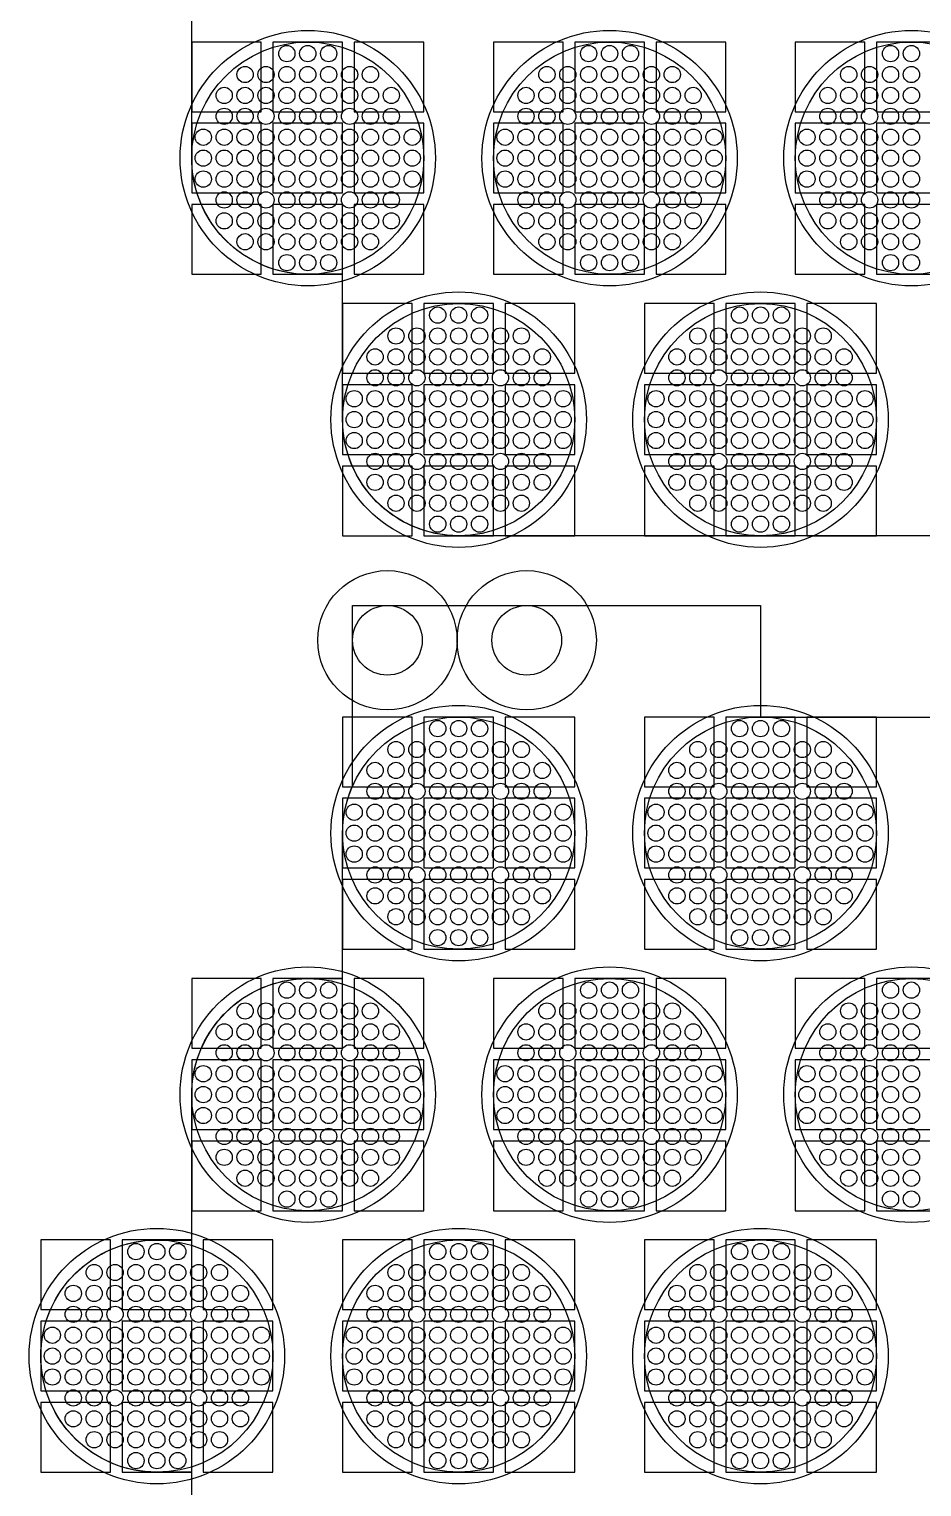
# Model space of a CAD drawing. Extents: x -49 to 54, y -38 to 38.
# Drawn here: x -43.96 to -40.12, y -30.41 to -24.13 of the extents above; entities that cross this region are included whole.
import ezdxf

# ---------------------------------------------------------------- set-up
doc = ezdxf.new("R2010")
doc.units = 0
for name, color, linetype in [('ADHESIVE_VIA_OPENINGS', 30, 'CONTINUOUS'), ('BACK_LAYER', 5, 'CONTINUOUS'), ('COND_LAYER_LOWER_ELECTRODE', 6, 'CONTINUOUS'), ('CONDUCTIVE_LAYER_BACK_LAYER', 2, 'CONTINUOUS'), ('EMITTER', 3, 'CONTINUOUS'), ('LOWER_ELECTRODE', 1, 'CONTINUOUS'), ('SUBSTRATE_VIA', 4, 'CONTINUOUS')]:
    doc.layers.add(name, color=color, linetype=linetype)

msp = doc.modelspace()

# ---------------------------------------------------------------- linework, layer by layer
at = {"layer": 'ADHESIVE_VIA_OPENINGS'}
for centre in [(-42.4209, -26.7657), (-41.8209, -26.7657)]:
    msp.add_circle(centre, 0.3, dxfattribs=at)
at = {"layer": 'BACK_LAYER'}
for points in [[(-43.2639, -24.4898), (-42.9639, -24.4898), (-42.9639, -24.1898), (-43.2639, -24.1898)], [(-42.9139, -24.4898), (-42.6139, -24.4898), (-42.6139, -24.1898), (-42.9139, -24.1898)], [(-42.5639, -24.4898), (-42.2639, -24.4898), (-42.2639, -24.1898), (-42.5639, -24.1898)], [(-41.9639, -24.4898), (-41.6639, -24.4898), (-41.6639, -24.1898), (-41.9639, -24.1898)], [(-41.6139, -24.4898), (-41.3139, -24.4898), (-41.3139, -24.1898), (-41.6139, -24.1898)], [(-41.2639, -24.4898), (-40.9639, -24.4898), (-40.9639, -24.1898), (-41.2639, -24.1898)], [(-40.6639, -24.4898), (-40.3639, -24.4898), (-40.3639, -24.1898), (-40.6639, -24.1898)], [(-40.3139, -24.4898), (-40.0139, -24.4898), (-40.0139, -24.1898), (-40.3139, -24.1898)], [(-43.2639, -24.8398), (-42.9639, -24.8398), (-42.9639, -24.5398), (-43.2639, -24.5398)], [(-42.9139, -24.8398), (-42.6139, -24.8398), (-42.6139, -24.5398), (-42.9139, -24.5398)], [(-42.5639, -24.8398), (-42.2639, -24.8398), (-42.2639, -24.5398), (-42.5639, -24.5398)], [(-41.9639, -24.8398), (-41.6639, -24.8398), (-41.6639, -24.5398), (-41.9639, -24.5398)], [(-41.6139, -24.8398), (-41.3139, -24.8398), (-41.3139, -24.5398), (-41.6139, -24.5398)], [(-41.2639, -24.8398), (-40.9639, -24.8398), (-40.9639, -24.5398), (-41.2639, -24.5398)], [(-40.6639, -24.8398), (-40.3639, -24.8398), (-40.3639, -24.5398), (-40.6639, -24.5398)], [(-40.3139, -24.8398), (-40.0139, -24.8398), (-40.0139, -24.5398), (-40.3139, -24.5398)], [(-43.2639, -25.1898), (-42.9639, -25.1898), (-42.9639, -24.8898), (-43.2639, -24.8898)], [(-42.9139, -25.1898), (-42.6139, -25.1898), (-42.6139, -24.8898), (-42.9139, -24.8898)], [(-42.5639, -25.1898), (-42.2639, -25.1898), (-42.2639, -24.8898), (-42.5639, -24.8898)], [(-41.9639, -25.1898), (-41.6639, -25.1898), (-41.6639, -24.8898), (-41.9639, -24.8898)], [(-41.6139, -25.1898), (-41.3139, -25.1898), (-41.3139, -24.8898), (-41.6139, -24.8898)], [(-41.2639, -25.1898), (-40.9639, -25.1898), (-40.9639, -24.8898), (-41.2639, -24.8898)], [(-40.6639, -25.1898), (-40.3639, -25.1898), (-40.3639, -24.8898), (-40.6639, -24.8898)], [(-40.3139, -25.1898), (-40.0139, -25.1898), (-40.0139, -24.8898), (-40.3139, -24.8898)], [(-42.6139, -25.6156), (-42.3139, -25.6156), (-42.3139, -25.3156), (-42.6139, -25.3156)], [(-42.2639, -25.6156), (-41.9639, -25.6156), (-41.9639, -25.3156), (-42.2639, -25.3156)], [(-41.9139, -25.6156), (-41.6139, -25.6156), (-41.6139, -25.3156), (-41.9139, -25.3156)], [(-41.3139, -25.6156), (-41.0139, -25.6156), (-41.0139, -25.3156), (-41.3139, -25.3156)], [(-40.9639, -25.6156), (-40.6639, -25.6156), (-40.6639, -25.3156), (-40.9639, -25.3156)], [(-40.6139, -25.6156), (-40.3139, -25.6156), (-40.3139, -25.3156), (-40.6139, -25.3156)], [(-42.6139, -25.9656), (-42.3139, -25.9656), (-42.3139, -25.6656), (-42.6139, -25.6656)], [(-42.2639, -25.9656), (-41.9639, -25.9656), (-41.9639, -25.6656), (-42.2639, -25.6656)], [(-41.9139, -25.9656), (-41.6139, -25.9656), (-41.6139, -25.6656), (-41.9139, -25.6656)], [(-41.3139, -25.9656), (-41.0139, -25.9656), (-41.0139, -25.6656), (-41.3139, -25.6656)], [(-40.9639, -25.9656), (-40.6639, -25.9656), (-40.6639, -25.6656), (-40.9639, -25.6656)], [(-40.6139, -25.9656), (-40.3139, -25.9656), (-40.3139, -25.6656), (-40.6139, -25.6656)], [(-42.6139, -26.3156), (-42.3139, -26.3156), (-42.3139, -26.0156), (-42.6139, -26.0156)], [(-42.2639, -26.3156), (-41.9639, -26.3156), (-41.9639, -26.0156), (-42.2639, -26.0156)], [(-41.9139, -26.3156), (-41.6139, -26.3156), (-41.6139, -26.0156), (-41.9139, -26.0156)], [(-41.3139, -26.3156), (-41.0139, -26.3156), (-41.0139, -26.0156), (-41.3139, -26.0156)], [(-40.9639, -26.3156), (-40.6639, -26.3156), (-40.6639, -26.0156), (-40.9639, -26.0156)], [(-40.6139, -26.3156), (-40.3139, -26.3156), (-40.3139, -26.0156), (-40.6139, -26.0156)], [(-42.6139, -27.396), (-42.3139, -27.396), (-42.3139, -27.096), (-42.6139, -27.096)], [(-42.2639, -27.396), (-41.9639, -27.396), (-41.9639, -27.096), (-42.2639, -27.096)], [(-41.9139, -27.396), (-41.6139, -27.396), (-41.6139, -27.096), (-41.9139, -27.096)], [(-41.3139, -27.396), (-41.0139, -27.396), (-41.0139, -27.096), (-41.3139, -27.096)], [(-40.9639, -27.396), (-40.6639, -27.396), (-40.6639, -27.096), (-40.9639, -27.096)], [(-40.6139, -27.396), (-40.3139, -27.396), (-40.3139, -27.096), (-40.6139, -27.096)], [(-42.6139, -27.746), (-42.3139, -27.746), (-42.3139, -27.446), (-42.6139, -27.446)], [(-42.2639, -27.746), (-41.9639, -27.746), (-41.9639, -27.446), (-42.2639, -27.446)], [(-41.9139, -27.746), (-41.6139, -27.746), (-41.6139, -27.446), (-41.9139, -27.446)], [(-41.3139, -27.746), (-41.0139, -27.746), (-41.0139, -27.446), (-41.3139, -27.446)], [(-40.9639, -27.746), (-40.6639, -27.746), (-40.6639, -27.446), (-40.9639, -27.446)], [(-40.6139, -27.746), (-40.3139, -27.746), (-40.3139, -27.446), (-40.6139, -27.446)], [(-42.6139, -28.096), (-42.3139, -28.096), (-42.3139, -27.796), (-42.6139, -27.796)], [(-42.2639, -28.096), (-41.9639, -28.096), (-41.9639, -27.796), (-42.2639, -27.796)], [(-41.9139, -28.096), (-41.6139, -28.096), (-41.6139, -27.796), (-41.9139, -27.796)], [(-41.3139, -28.096), (-41.0139, -28.096), (-41.0139, -27.796), (-41.3139, -27.796)], [(-40.9639, -28.096), (-40.6639, -28.096), (-40.6639, -27.796), (-40.9639, -27.796)], [(-40.6139, -28.096), (-40.3139, -28.096), (-40.3139, -27.796), (-40.6139, -27.796)], [(-43.2639, -28.5218), (-42.9639, -28.5218), (-42.9639, -28.2218), (-43.2639, -28.2218)], [(-42.9139, -28.5218), (-42.6139, -28.5218), (-42.6139, -28.2218), (-42.9139, -28.2218)], [(-42.5639, -28.5218), (-42.2639, -28.5218), (-42.2639, -28.2218), (-42.5639, -28.2218)], [(-41.9639, -28.5218), (-41.6639, -28.5218), (-41.6639, -28.2218), (-41.9639, -28.2218)], [(-41.6139, -28.5218), (-41.3139, -28.5218), (-41.3139, -28.2218), (-41.6139, -28.2218)], [(-41.2639, -28.5218), (-40.9639, -28.5218), (-40.9639, -28.2218), (-41.2639, -28.2218)], [(-40.6639, -28.5218), (-40.3639, -28.5218), (-40.3639, -28.2218), (-40.6639, -28.2218)], [(-40.3139, -28.5218), (-40.0139, -28.5218), (-40.0139, -28.2218), (-40.3139, -28.2218)], [(-43.2639, -28.8718), (-42.9639, -28.8718), (-42.9639, -28.5718), (-43.2639, -28.5718)], [(-42.9139, -28.8718), (-42.6139, -28.8718), (-42.6139, -28.5718), (-42.9139, -28.5718)], [(-42.5639, -28.8718), (-42.2639, -28.8718), (-42.2639, -28.5718), (-42.5639, -28.5718)], [(-41.9639, -28.8718), (-41.6639, -28.8718), (-41.6639, -28.5718), (-41.9639, -28.5718)], [(-41.6139, -28.8718), (-41.3139, -28.8718), (-41.3139, -28.5718), (-41.6139, -28.5718)], [(-41.2639, -28.8718), (-40.9639, -28.8718), (-40.9639, -28.5718), (-41.2639, -28.5718)], [(-40.6639, -28.8718), (-40.3639, -28.8718), (-40.3639, -28.5718), (-40.6639, -28.5718)], [(-40.3139, -28.8718), (-40.0139, -28.8718), (-40.0139, -28.5718), (-40.3139, -28.5718)], [(-43.2639, -29.2218), (-42.9639, -29.2218), (-42.9639, -28.9218), (-43.2639, -28.9218)], [(-42.9139, -29.2218), (-42.6139, -29.2218), (-42.6139, -28.9218), (-42.9139, -28.9218)], [(-42.5639, -29.2218), (-42.2639, -29.2218), (-42.2639, -28.9218), (-42.5639, -28.9218)], [(-41.9639, -29.2218), (-41.6639, -29.2218), (-41.6639, -28.9218), (-41.9639, -28.9218)], [(-41.6139, -29.2218), (-41.3139, -29.2218), (-41.3139, -28.9218), (-41.6139, -28.9218)], [(-41.2639, -29.2218), (-40.9639, -29.2218), (-40.9639, -28.9218), (-41.2639, -28.9218)], [(-40.6639, -29.2218), (-40.3639, -29.2218), (-40.3639, -28.9218), (-40.6639, -28.9218)], [(-40.3139, -29.2218), (-40.0139, -29.2218), (-40.0139, -28.9218), (-40.3139, -28.9218)], [(-43.9139, -29.6477), (-43.6139, -29.6477), (-43.6139, -29.3477), (-43.9139, -29.3477)], [(-43.5639, -29.6477), (-43.2639, -29.6477), (-43.2639, -29.3477), (-43.5639, -29.3477)], [(-43.2139, -29.6477), (-42.9139, -29.6477), (-42.9139, -29.3477), (-43.2139, -29.3477)], [(-42.6139, -29.6477), (-42.3139, -29.6477), (-42.3139, -29.3477), (-42.6139, -29.3477)], [(-42.2639, -29.6477), (-41.9639, -29.6477), (-41.9639, -29.3477), (-42.2639, -29.3477)], [(-41.9139, -29.6477), (-41.6139, -29.6477), (-41.6139, -29.3477), (-41.9139, -29.3477)], [(-41.3139, -29.6477), (-41.0139, -29.6477), (-41.0139, -29.3477), (-41.3139, -29.3477)], [(-40.9639, -29.6477), (-40.6639, -29.6477), (-40.6639, -29.3477), (-40.9639, -29.3477)], [(-40.6139, -29.6477), (-40.3139, -29.6477), (-40.3139, -29.3477), (-40.6139, -29.3477)], [(-43.9139, -29.9977), (-43.6139, -29.9977), (-43.6139, -29.6977), (-43.9139, -29.6977)], [(-43.5639, -29.9977), (-43.2639, -29.9977), (-43.2639, -29.6977), (-43.5639, -29.6977)], [(-43.2139, -29.9977), (-42.9139, -29.9977), (-42.9139, -29.6977), (-43.2139, -29.6977)], [(-42.6139, -29.9977), (-42.3139, -29.9977), (-42.3139, -29.6977), (-42.6139, -29.6977)], [(-42.2639, -29.9977), (-41.9639, -29.9977), (-41.9639, -29.6977), (-42.2639, -29.6977)], [(-41.9139, -29.9977), (-41.6139, -29.9977), (-41.6139, -29.6977), (-41.9139, -29.6977)], [(-41.3139, -29.9977), (-41.0139, -29.9977), (-41.0139, -29.6977), (-41.3139, -29.6977)], [(-40.9639, -29.9977), (-40.6639, -29.9977), (-40.6639, -29.6977), (-40.9639, -29.6977)], [(-40.6139, -29.9977), (-40.3139, -29.9977), (-40.3139, -29.6977), (-40.6139, -29.6977)], [(-43.9139, -30.3477), (-43.6139, -30.3477), (-43.6139, -30.0477), (-43.9139, -30.0477)], [(-43.5639, -30.3477), (-43.2639, -30.3477), (-43.2639, -30.0477), (-43.5639, -30.0477)], [(-43.2139, -30.3477), (-42.9139, -30.3477), (-42.9139, -30.0477), (-43.2139, -30.0477)], [(-42.6139, -30.3477), (-42.3139, -30.3477), (-42.3139, -30.0477), (-42.6139, -30.0477)], [(-42.2639, -30.3477), (-41.9639, -30.3477), (-41.9639, -30.0477), (-42.2639, -30.0477)], [(-41.9139, -30.3477), (-41.6139, -30.3477), (-41.6139, -30.0477), (-41.9139, -30.0477)], [(-41.3139, -30.3477), (-41.0139, -30.3477), (-41.0139, -30.0477), (-41.3139, -30.0477)], [(-40.9639, -30.3477), (-40.6639, -30.3477), (-40.6639, -30.0477), (-40.9639, -30.0477)], [(-40.6139, -30.3477), (-40.3139, -30.3477), (-40.3139, -30.0477), (-40.6139, -30.0477)]]:
    msp.add_lwpolyline(points, close=True, dxfattribs=at)
at = {"layer": 'COND_LAYER_LOWER_ELECTRODE'}
for centre in [(-42.7639, -24.6898), (-41.4639, -24.6898), (-40.1639, -24.6898), (-42.1139, -25.8156), (-40.8139, -25.8156), (-42.1139, -27.596), (-40.8139, -27.596), (-42.7639, -28.7218), (-41.4639, -28.7218), (-40.1639, -28.7218), (-43.4139, -29.8477), (-42.1139, -29.8477), (-40.8139, -29.8477)]:
    msp.add_circle(centre, 0.55, dxfattribs=at)
at = {"layer": 'CONDUCTIVE_LAYER_BACK_LAYER'}
for points in [[(-39.504, -26.3155), (-42.1239, -26.3155), (-42.1437, -26.3147), (-42.1636, -26.3131), (-42.1833, -26.3108), (-42.2029, -26.3076), (-42.2224, -26.3037), (-42.2417, -26.299), (-42.2609, -26.2935), (-42.2797, -26.2873), (-42.2984, -26.2803), (-42.3167, -26.2726), (-42.3347, -26.2642), (-42.3524, -26.2551), (-42.3697, -26.2453), (-42.3865, -26.2348), (-42.403, -26.2236), (-42.419, -26.2118), (-42.4345, -26.1993), (-42.4495, -26.1863), (-42.464, -26.1727), (-42.4779, -26.1585), (-42.4912, -26.1437), (-42.504, -26.1285), (-42.5161, -26.1127), (-42.5276, -26.0965), (-42.5384, -26.0798), (-42.5486, -26.0627), (-42.5581, -26.0453), (-42.5669, -26.0274), (-42.5749, -26.0092), (-42.5823, -25.9908), (-42.5888, -25.972), (-42.5947, -25.953), (-42.5998, -25.9338), (-42.6041, -25.9144), (-42.6076, -25.8948), (-42.6104, -25.8751), (-42.6124, -25.8553), (-42.6135, -25.8355), (-42.6139, -25.8156), (-42.6139, -25.1897), (-42.7739, -25.1897), (-42.7937, -25.1889), (-42.8136, -25.1873), (-42.8333, -25.1849), (-42.8529, -25.1818), (-42.8724, -25.1779), (-42.8917, -25.1732), (-42.9109, -25.1677), (-42.9297, -25.1615), (-42.9484, -25.1545), (-42.9667, -25.1468), (-42.9847, -25.1384), (-43.0024, -25.1293), (-43.0197, -25.1194), (-43.0365, -25.1089), (-43.053, -25.0978), (-43.069, -25.0859), (-43.0845, -25.0735), (-43.0995, -25.0605), (-43.114, -25.0468), (-43.1279, -25.0326), (-43.1412, -25.0179), (-43.154, -25.0026), (-43.1661, -24.9869), (-43.1776, -24.9706), (-43.1884, -24.954), (-43.1986, -24.9369), (-43.2081, -24.9194), (-43.2169, -24.9016), (-43.2249, -24.8834), (-43.2323, -24.8649), (-43.2388, -24.8462), (-43.2447, -24.8272), (-43.2498, -24.8079), (-43.2541, -24.7885), (-43.2576, -24.769), (-43.2604, -24.7493), (-43.2624, -24.7295), (-43.2635, -24.7096), (-43.2639, -24.6898), (-43.2639, -24.0638)], [(-43.2639, -30.9735), (-43.2639, -30.3476), (-43.4239, -30.3476), (-43.4437, -30.3468), (-43.4636, -30.3452), (-43.4833, -30.3428), (-43.5029, -30.3397), (-43.5224, -30.3357), (-43.5417, -30.331), (-43.5609, -30.3256), (-43.5797, -30.3194), (-43.5984, -30.3124), (-43.6167, -30.3047), (-43.6347, -30.2963), (-43.6524, -30.2871), (-43.6697, -30.2773), (-43.6865, -30.2668), (-43.703, -30.2556), (-43.719, -30.2438), (-43.7345, -30.2314), (-43.7495, -30.2183), (-43.764, -30.2047), (-43.7779, -30.1905), (-43.7912, -30.1758), (-43.804, -30.1605), (-43.8161, -30.1448), (-43.8276, -30.1285), (-43.8384, -30.1119), (-43.8486, -30.0948), (-43.8581, -30.0773), (-43.8669, -30.0595), (-43.8749, -30.0413), (-43.8823, -30.0228), (-43.8888, -30.0041), (-43.8947, -29.985), (-43.8998, -29.9658), (-43.9041, -29.9464), (-43.9076, -29.9269), (-43.9104, -29.9072), (-43.9124, -29.8874), (-43.9135, -29.8675), (-43.9139, -29.8477), (-43.9135, -29.8278), (-43.9124, -29.8079), (-43.9104, -29.7881), (-43.9076, -29.7685), (-43.9041, -29.7489), (-43.8998, -29.7295), (-43.8947, -29.7103), (-43.8888, -29.6913), (-43.8823, -29.6725), (-43.8749, -29.654), (-43.8669, -29.6358), (-43.8581, -29.618), (-43.8486, -29.6005), (-43.8384, -29.5834), (-43.8276, -29.5668), (-43.8161, -29.5506), (-43.804, -29.5348), (-43.7912, -29.5195), (-43.7779, -29.5048), (-43.764, -29.4906), (-43.7495, -29.477), (-43.7345, -29.4639), (-43.719, -29.4515), (-43.703, -29.4397), (-43.6865, -29.4285), (-43.6697, -29.418), (-43.6524, -29.4082), (-43.6347, -29.399), (-43.6167, -29.3906), (-43.5984, -29.3829), (-43.5797, -29.3759), (-43.5609, -29.3697), (-43.5417, -29.3643), (-43.5224, -29.3596), (-43.5029, -29.3556), (-43.4833, -29.3525), (-43.4636, -29.3501), (-43.4437, -29.3485), (-43.4239, -29.3478), (-43.2639, -29.3478), (-43.2639, -28.7218), (-43.2635, -28.7019), (-43.2624, -28.6821), (-43.2604, -28.6623), (-43.2576, -28.6426), (-43.2541, -28.6231), (-43.2498, -28.6036), (-43.2447, -28.5844), (-43.2388, -28.5654), (-43.2323, -28.5467), (-43.2249, -28.5282), (-43.2169, -28.51), (-43.2081, -28.4922), (-43.1986, -28.4747), (-43.1884, -28.4576), (-43.1776, -28.4409), (-43.1661, -28.4247), (-43.154, -28.409), (-43.1412, -28.3937), (-43.1279, -28.379), (-43.114, -28.3648), (-43.0995, -28.3511), (-43.0845, -28.3381), (-43.069, -28.3257), (-43.053, -28.3138), (-43.0365, -28.3027), (-43.0197, -28.2922), (-43.0024, -28.2823), (-42.9847, -28.2732), (-42.9667, -28.2648), (-42.9484, -28.2571), (-42.9297, -28.2501), (-42.9109, -28.2439), (-42.8917, -28.2384), (-42.8724, -28.2337), (-42.8529, -28.2298), (-42.8333, -28.2267), (-42.8136, -28.2243), (-42.7937, -28.2227), (-42.7739, -28.2219), (-42.6139, -28.2219), (-42.6139, -27.596), (-42.6135, -27.5761), (-42.6124, -27.5563), (-42.6104, -27.5365), (-42.6076, -27.5168), (-42.6041, -27.4972), (-42.5998, -27.4778), (-42.5947, -27.4586), (-42.5888, -27.4396), (-42.5823, -27.4208), (-42.5749, -27.4024), (-42.5709, -27.3932), (-42.5709, -26.6157), (-40.8139, -26.6157), (-40.8139, -27.0961), (-39.504, -27.0961)]]:
    msp.add_lwpolyline(points, dxfattribs=at)
at = {"layer": 'EMITTER'}
for centre in [(-42.7639, -24.6898), (-41.4639, -24.6898), (-40.1639, -24.6898), (-42.1139, -25.8156), (-40.8139, -25.8156), (-42.1139, -27.596), (-40.8139, -27.596), (-42.7639, -28.7218), (-41.4639, -28.7218), (-40.1639, -28.7218), (-43.4139, -29.8477), (-42.1139, -29.8477), (-40.8139, -29.8477)]:
    msp.add_circle(centre, 0.5, dxfattribs=at)
at = {"layer": 'LOWER_ELECTRODE'}
for centre in [(-42.8539, -24.2398), (-42.7639, -24.2398), (-42.6739, -24.2398), (-41.5539, -24.2398), (-41.4639, -24.2398), (-41.3739, -24.2398), (-40.2539, -24.2398), (-40.1639, -24.2398), (-43.0339, -24.3298), (-42.9439, -24.3298), (-42.8539, -24.3298), (-42.7639, -24.3298), (-42.6739, -24.3298), (-42.5839, -24.3298), (-42.4939, -24.3298), (-41.7339, -24.3298), (-41.6439, -24.3298), (-41.5539, -24.3298), (-41.4639, -24.3298), (-41.3739, -24.3298), (-41.2839, -24.3298), (-41.1939, -24.3298), (-40.4339, -24.3298), (-40.3439, -24.3298), (-40.2539, -24.3298), (-40.1639, -24.3298), (-43.1239, -24.4198), (-43.0339, -24.4198), (-42.9439, -24.4198), (-42.8539, -24.4198), (-42.7639, -24.4198), (-42.6739, -24.4198), (-42.5839, -24.4198), (-42.4939, -24.4198), (-42.4039, -24.4198), (-41.8239, -24.4198), (-41.7339, -24.4198), (-41.6439, -24.4198), (-41.5539, -24.4198), (-41.4639, -24.4198), (-41.3739, -24.4198), (-41.2839, -24.4198), (-41.1939, -24.4198), (-41.1039, -24.4198), (-40.5239, -24.4198), (-40.4339, -24.4198), (-40.3439, -24.4198), (-40.2539, -24.4198), (-40.1639, -24.4198), (-43.1239, -24.5098), (-43.0339, -24.5098), (-42.9439, -24.5098), (-42.8539, -24.5098), (-42.7639, -24.5098), (-42.6739, -24.5098), (-42.5839, -24.5098), (-42.4939, -24.5098), (-42.4039, -24.5098), (-41.8239, -24.5098), (-41.7339, -24.5098), (-41.6439, -24.5098), (-41.5539, -24.5098), (-41.4639, -24.5098), (-41.3739, -24.5098), (-41.2839, -24.5098), (-41.1939, -24.5098), (-41.1039, -24.5098), (-40.5239, -24.5098), (-40.4339, -24.5098), (-40.3439, -24.5098), (-40.2539, -24.5098), (-40.1639, -24.5098), (-43.2139, -24.5998), (-43.1239, -24.5998), (-43.0339, -24.5998), (-42.9439, -24.5998), (-42.8539, -24.5998), (-42.7639, -24.5998), (-42.6739, -24.5998), (-42.5839, -24.5998), (-42.4939, -24.5998), (-42.4039, -24.5998), (-42.3139, -24.5998), (-41.9139, -24.5998), (-41.8239, -24.5998), (-41.7339, -24.5998), (-41.6439, -24.5998), (-41.5539, -24.5998), (-41.4639, -24.5998), (-41.3739, -24.5998), (-41.2839, -24.5998), (-41.1939, -24.5998), (-41.1039, -24.5998), (-41.0139, -24.5998), (-40.6139, -24.5998), (-40.5239, -24.5998), (-40.4339, -24.5998), (-40.3439, -24.5998), (-40.2539, -24.5998), (-40.1639, -24.5998), (-43.2139, -24.6898), (-43.1239, -24.6898), (-43.0339, -24.6898), (-42.9439, -24.6898), (-42.8539, -24.6898), (-42.7639, -24.6898), (-42.6739, -24.6898), (-42.5839, -24.6898), (-42.4939, -24.6898), (-42.4039, -24.6898), (-42.3139, -24.6898), (-41.9139, -24.6898), (-41.8239, -24.6898), (-41.7339, -24.6898), (-41.6439, -24.6898), (-41.5539, -24.6898), (-41.4639, -24.6898), (-41.3739, -24.6898), (-41.2839, -24.6898), (-41.1939, -24.6898), (-41.1039, -24.6898), (-41.0139, -24.6898), (-40.6139, -24.6898), (-40.5239, -24.6898), (-40.4339, -24.6898), (-40.3439, -24.6898), (-40.2539, -24.6898), (-40.1639, -24.6898), (-43.2139, -24.7798), (-43.1239, -24.7798), (-43.0339, -24.7798), (-42.9439, -24.7798), (-42.8539, -24.7798), (-42.7639, -24.7798), (-42.6739, -24.7798), (-42.5839, -24.7798), (-42.4939, -24.7798), (-42.4039, -24.7798), (-42.3139, -24.7798), (-41.9139, -24.7798), (-41.8239, -24.7798), (-41.7339, -24.7798), (-41.6439, -24.7798), (-41.5539, -24.7798), (-41.4639, -24.7798), (-41.3739, -24.7798), (-41.2839, -24.7798), (-41.1939, -24.7798), (-41.1039, -24.7798), (-41.0139, -24.7798), (-40.6139, -24.7798), (-40.5239, -24.7798), (-40.4339, -24.7798), (-40.3439, -24.7798), (-40.2539, -24.7798), (-40.1639, -24.7798), (-43.1239, -24.8698), (-43.0339, -24.8698), (-42.9439, -24.8698), (-42.8539, -24.8698), (-42.7639, -24.8698), (-42.6739, -24.8698), (-42.5839, -24.8698), (-42.4939, -24.8698), (-42.4039, -24.8698), (-41.8239, -24.8698), (-41.7339, -24.8698), (-41.6439, -24.8698), (-41.5539, -24.8698), (-41.4639, -24.8698), (-41.3739, -24.8698), (-41.2839, -24.8698), (-41.1939, -24.8698), (-41.1039, -24.8698), (-40.5239, -24.8698), (-40.4339, -24.8698), (-40.3439, -24.8698), (-40.2539, -24.8698), (-40.1639, -24.8698), (-43.1239, -24.9598), (-43.0339, -24.9598), (-42.9439, -24.9598), (-42.8539, -24.9598), (-42.7639, -24.9598), (-42.6739, -24.9598), (-42.5839, -24.9598), (-42.4939, -24.9598), (-42.4039, -24.9598), (-41.8239, -24.9598), (-41.7339, -24.9598), (-41.6439, -24.9598), (-41.5539, -24.9598), (-41.4639, -24.9598), (-41.3739, -24.9598), (-41.2839, -24.9598), (-41.1939, -24.9598), (-41.1039, -24.9598), (-40.5239, -24.9598), (-40.4339, -24.9598), (-40.3439, -24.9598), (-40.2539, -24.9598), (-40.1639, -24.9598), (-43.0339, -25.0498), (-42.9439, -25.0498), (-42.8539, -25.0498), (-42.7639, -25.0498), (-42.6739, -25.0498), (-42.5839, -25.0498), (-42.4939, -25.0498), (-41.7339, -25.0498), (-41.6439, -25.0498), (-41.5539, -25.0498), (-41.4639, -25.0498), (-41.3739, -25.0498), (-41.2839, -25.0498), (-41.1939, -25.0498), (-40.4339, -25.0498), (-40.3439, -25.0498), (-40.2539, -25.0498), (-40.1639, -25.0498), (-42.8539, -25.1398), (-42.7639, -25.1398), (-42.6739, -25.1398), (-41.5539, -25.1398), (-41.4639, -25.1398), (-41.3739, -25.1398), (-40.2539, -25.1398), (-40.1639, -25.1398), (-42.2039, -25.3656), (-42.1139, -25.3656), (-42.0239, -25.3656), (-40.9039, -25.3656), (-40.8139, -25.3656), (-40.7239, -25.3656), (-42.3839, -25.4556), (-42.2939, -25.4556), (-42.2039, -25.4556), (-42.1139, -25.4556), (-42.0239, -25.4556), (-41.9339, -25.4556), (-41.8439, -25.4556), (-41.0839, -25.4556), (-40.9939, -25.4556), (-40.9039, -25.4556), (-40.8139, -25.4556), (-40.7239, -25.4556), (-40.6339, -25.4556), (-40.5439, -25.4556), (-42.4739, -25.5456), (-42.3839, -25.5456), (-42.2939, -25.5456), (-42.2039, -25.5456), (-42.1139, -25.5456), (-42.0239, -25.5456), (-41.9339, -25.5456), (-41.8439, -25.5456), (-41.7539, -25.5456), (-41.1739, -25.5456), (-41.0839, -25.5456), (-40.9939, -25.5456), (-40.9039, -25.5456), (-40.8139, -25.5456), (-40.7239, -25.5456), (-40.6339, -25.5456), (-40.5439, -25.5456), (-40.4539, -25.5456), (-42.4739, -25.6356), (-42.3839, -25.6356), (-42.2939, -25.6356), (-42.2039, -25.6356), (-42.1139, -25.6356), (-42.0239, -25.6356), (-41.9339, -25.6356), (-41.8439, -25.6356), (-41.7539, -25.6356), (-41.1739, -25.6356), (-41.0839, -25.6356), (-40.9939, -25.6356), (-40.9039, -25.6356), (-40.8139, -25.6356), (-40.7239, -25.6356), (-40.6339, -25.6356), (-40.5439, -25.6356), (-40.4539, -25.6356), (-42.5639, -25.7256), (-42.4739, -25.7256), (-42.3839, -25.7256), (-42.2939, -25.7256), (-42.2039, -25.7256), (-42.1139, -25.7256), (-42.0239, -25.7256), (-41.9339, -25.7256), (-41.8439, -25.7256), (-41.7539, -25.7256), (-41.6639, -25.7256), (-41.2639, -25.7256), (-41.1739, -25.7256), (-41.0839, -25.7256), (-40.9939, -25.7256), (-40.9039, -25.7256), (-40.8139, -25.7256), (-40.7239, -25.7256), (-40.6339, -25.7256), (-40.5439, -25.7256), (-40.4539, -25.7256), (-40.3639, -25.7256), (-42.5639, -25.8156), (-42.4739, -25.8156), (-42.3839, -25.8156), (-42.2939, -25.8156), (-42.2039, -25.8156), (-42.1139, -25.8156), (-42.0239, -25.8156), (-41.9339, -25.8156), (-41.8439, -25.8156), (-41.7539, -25.8156), (-41.6639, -25.8156), (-41.2639, -25.8156), (-41.1739, -25.8156), (-41.0839, -25.8156), (-40.9939, -25.8156), (-40.9039, -25.8156), (-40.8139, -25.8156), (-40.7239, -25.8156), (-40.6339, -25.8156), (-40.5439, -25.8156), (-40.4539, -25.8156), (-40.3639, -25.8156), (-42.5639, -25.9056), (-42.4739, -25.9056), (-42.3839, -25.9056), (-42.2939, -25.9056), (-42.2039, -25.9056), (-42.1139, -25.9056), (-42.0239, -25.9056), (-41.9339, -25.9056), (-41.8439, -25.9056), (-41.7539, -25.9056), (-41.6639, -25.9056), (-41.2639, -25.9056), (-41.1739, -25.9056), (-41.0839, -25.9056), (-40.9939, -25.9056), (-40.9039, -25.9056), (-40.8139, -25.9056), (-40.7239, -25.9056), (-40.6339, -25.9056), (-40.5439, -25.9056), (-40.4539, -25.9056), (-40.3639, -25.9056), (-42.4739, -25.9956), (-42.3839, -25.9956), (-42.2939, -25.9956), (-42.2039, -25.9956), (-42.1139, -25.9956), (-42.0239, -25.9956), (-41.9339, -25.9956), (-41.8439, -25.9956), (-41.7539, -25.9956), (-41.1739, -25.9956), (-41.0839, -25.9956), (-40.9939, -25.9956), (-40.9039, -25.9956), (-40.8139, -25.9956), (-40.7239, -25.9956), (-40.6339, -25.9956), (-40.5439, -25.9956), (-40.4539, -25.9956), (-42.4739, -26.0856), (-42.3839, -26.0856), (-42.2939, -26.0856), (-42.2039, -26.0856), (-42.1139, -26.0856), (-42.0239, -26.0856), (-41.9339, -26.0856), (-41.8439, -26.0856), (-41.7539, -26.0856), (-41.1739, -26.0856), (-41.0839, -26.0856), (-40.9939, -26.0856), (-40.9039, -26.0856), (-40.8139, -26.0856), (-40.7239, -26.0856), (-40.6339, -26.0856), (-40.5439, -26.0856), (-40.4539, -26.0856), (-42.3839, -26.1756), (-42.2939, -26.1756), (-42.2039, -26.1756), (-42.1139, -26.1756), (-42.0239, -26.1756), (-41.9339, -26.1756), (-41.8439, -26.1756), (-41.0839, -26.1756), (-40.9939, -26.1756), (-40.9039, -26.1756), (-40.8139, -26.1756), (-40.7239, -26.1756), (-40.6339, -26.1756), (-40.5439, -26.1756), (-42.2039, -26.2656), (-42.1139, -26.2656), (-42.0239, -26.2656), (-40.9039, -26.2656), (-40.8139, -26.2656), (-40.7239, -26.2656), (-42.2039, -27.146), (-42.1139, -27.146), (-42.0239, -27.146), (-40.9039, -27.146), (-40.8139, -27.146), (-40.7239, -27.146), (-42.3839, -27.236), (-42.2939, -27.236), (-42.2039, -27.236), (-42.1139, -27.236), (-42.0239, -27.236), (-41.9339, -27.236), (-41.8439, -27.236), (-41.0839, -27.236), (-40.9939, -27.236), (-40.9039, -27.236), (-40.8139, -27.236), (-40.7239, -27.236), (-40.6339, -27.236), (-40.5439, -27.236), (-42.4739, -27.326), (-42.3839, -27.326), (-42.2939, -27.326), (-42.2039, -27.326), (-42.1139, -27.326), (-42.0239, -27.326), (-41.9339, -27.326), (-41.8439, -27.326), (-41.7539, -27.326), (-41.1739, -27.326), (-41.0839, -27.326), (-40.9939, -27.326), (-40.9039, -27.326), (-40.8139, -27.326), (-40.7239, -27.326), (-40.6339, -27.326), (-40.5439, -27.326), (-40.4539, -27.326), (-42.4739, -27.416), (-42.3839, -27.416), (-42.2939, -27.416), (-42.2039, -27.416), (-42.1139, -27.416), (-42.0239, -27.416), (-41.9339, -27.416), (-41.8439, -27.416), (-41.7539, -27.416), (-41.1739, -27.416), (-41.0839, -27.416), (-40.9939, -27.416), (-40.9039, -27.416), (-40.8139, -27.416), (-40.7239, -27.416), (-40.6339, -27.416), (-40.5439, -27.416), (-40.4539, -27.416), (-42.5639, -27.506), (-42.4739, -27.506), (-42.3839, -27.506), (-42.2939, -27.506), (-42.2039, -27.506), (-42.1139, -27.506), (-42.0239, -27.506), (-41.9339, -27.506), (-41.8439, -27.506), (-41.7539, -27.506), (-41.6639, -27.506), (-41.2639, -27.506), (-41.1739, -27.506), (-41.0839, -27.506), (-40.9939, -27.506), (-40.9039, -27.506), (-40.8139, -27.506), (-40.7239, -27.506), (-40.6339, -27.506), (-40.5439, -27.506), (-40.4539, -27.506), (-40.3639, -27.506), (-42.5639, -27.596), (-42.4739, -27.596), (-42.3839, -27.596), (-42.2939, -27.596), (-42.2039, -27.596), (-42.1139, -27.596), (-42.0239, -27.596), (-41.9339, -27.596), (-41.8439, -27.596), (-41.7539, -27.596), (-41.6639, -27.596), (-41.2639, -27.596), (-41.1739, -27.596), (-41.0839, -27.596), (-40.9939, -27.596), (-40.9039, -27.596), (-40.8139, -27.596), (-40.7239, -27.596), (-40.6339, -27.596), (-40.5439, -27.596), (-40.4539, -27.596), (-40.3639, -27.596), (-42.5639, -27.686), (-42.4739, -27.686), (-42.3839, -27.686), (-42.2939, -27.686), (-42.2039, -27.686), (-42.1139, -27.686), (-42.0239, -27.686), (-41.9339, -27.686), (-41.8439, -27.686), (-41.7539, -27.686), (-41.6639, -27.686), (-41.2639, -27.686), (-41.1739, -27.686), (-41.0839, -27.686), (-40.9939, -27.686), (-40.9039, -27.686), (-40.8139, -27.686), (-40.7239, -27.686), (-40.6339, -27.686), (-40.5439, -27.686), (-40.4539, -27.686), (-40.3639, -27.686), (-42.4739, -27.776), (-42.3839, -27.776), (-42.2939, -27.776), (-42.2039, -27.776), (-42.1139, -27.776), (-42.0239, -27.776), (-41.9339, -27.776), (-41.8439, -27.776), (-41.7539, -27.776), (-41.1739, -27.776), (-41.0839, -27.776), (-40.9939, -27.776), (-40.9039, -27.776), (-40.8139, -27.776), (-40.7239, -27.776), (-40.6339, -27.776), (-40.5439, -27.776), (-40.4539, -27.776), (-42.4739, -27.866), (-42.3839, -27.866), (-42.2939, -27.866), (-42.2039, -27.866), (-42.1139, -27.866), (-42.0239, -27.866), (-41.9339, -27.866), (-41.8439, -27.866), (-41.7539, -27.866), (-41.1739, -27.866), (-41.0839, -27.866), (-40.9939, -27.866), (-40.9039, -27.866), (-40.8139, -27.866), (-40.7239, -27.866), (-40.6339, -27.866), (-40.5439, -27.866), (-40.4539, -27.866), (-42.3839, -27.956), (-42.2939, -27.956), (-42.2039, -27.956), (-42.1139, -27.956), (-42.0239, -27.956), (-41.9339, -27.956), (-41.8439, -27.956), (-41.0839, -27.956), (-40.9939, -27.956), (-40.9039, -27.956), (-40.8139, -27.956), (-40.7239, -27.956), (-40.6339, -27.956), (-40.5439, -27.956), (-42.2039, -28.046), (-42.1139, -28.046), (-42.0239, -28.046), (-40.9039, -28.046), (-40.8139, -28.046), (-40.7239, -28.046), (-42.8539, -28.2718), (-42.7639, -28.2718), (-42.6739, -28.2718), (-41.5539, -28.2718), (-41.4639, -28.2718), (-41.3739, -28.2718), (-40.2539, -28.2718), (-40.1639, -28.2718), (-43.0339, -28.3618), (-42.9439, -28.3618), (-42.8539, -28.3618), (-42.7639, -28.3618), (-42.6739, -28.3618), (-42.5839, -28.3618), (-42.4939, -28.3618), (-41.7339, -28.3618), (-41.6439, -28.3618), (-41.5539, -28.3618), (-41.4639, -28.3618), (-41.3739, -28.3618), (-41.2839, -28.3618), (-41.1939, -28.3618), (-40.4339, -28.3618), (-40.3439, -28.3618), (-40.2539, -28.3618), (-40.1639, -28.3618), (-43.1239, -28.4518), (-43.0339, -28.4518), (-42.9439, -28.4518), (-42.8539, -28.4518), (-42.7639, -28.4518), (-42.6739, -28.4518), (-42.5839, -28.4518), (-42.4939, -28.4518), (-42.4039, -28.4518), (-41.8239, -28.4518), (-41.7339, -28.4518), (-41.6439, -28.4518), (-41.5539, -28.4518), (-41.4639, -28.4518), (-41.3739, -28.4518), (-41.2839, -28.4518), (-41.1939, -28.4518), (-41.1039, -28.4518), (-40.5239, -28.4518), (-40.4339, -28.4518), (-40.3439, -28.4518), (-40.2539, -28.4518), (-40.1639, -28.4518), (-43.1239, -28.5418), (-43.0339, -28.5418), (-42.9439, -28.5418), (-42.8539, -28.5418), (-42.7639, -28.5418), (-42.6739, -28.5418), (-42.5839, -28.5418), (-42.4939, -28.5418), (-42.4039, -28.5418), (-41.8239, -28.5418), (-41.7339, -28.5418), (-41.6439, -28.5418), (-41.5539, -28.5418), (-41.4639, -28.5418), (-41.3739, -28.5418), (-41.2839, -28.5418), (-41.1939, -28.5418), (-41.1039, -28.5418), (-40.5239, -28.5418), (-40.4339, -28.5418), (-40.3439, -28.5418), (-40.2539, -28.5418), (-40.1639, -28.5418), (-43.2139, -28.6318), (-43.1239, -28.6318), (-43.0339, -28.6318), (-42.9439, -28.6318), (-42.8539, -28.6318), (-42.7639, -28.6318), (-42.6739, -28.6318), (-42.5839, -28.6318), (-42.4939, -28.6318), (-42.4039, -28.6318), (-42.3139, -28.6318), (-41.9139, -28.6318), (-41.8239, -28.6318), (-41.7339, -28.6318), (-41.6439, -28.6318), (-41.5539, -28.6318), (-41.4639, -28.6318), (-41.3739, -28.6318), (-41.2839, -28.6318), (-41.1939, -28.6318), (-41.1039, -28.6318), (-41.0139, -28.6318), (-40.6139, -28.6318), (-40.5239, -28.6318), (-40.4339, -28.6318), (-40.3439, -28.6318), (-40.2539, -28.6318), (-40.1639, -28.6318), (-43.2139, -28.7218), (-43.1239, -28.7218), (-43.0339, -28.7218), (-42.9439, -28.7218), (-42.8539, -28.7218), (-42.7639, -28.7218), (-42.6739, -28.7218), (-42.5839, -28.7218), (-42.4939, -28.7218), (-42.4039, -28.7218), (-42.3139, -28.7218), (-41.9139, -28.7218), (-41.8239, -28.7218), (-41.7339, -28.7218), (-41.6439, -28.7218), (-41.5539, -28.7218), (-41.4639, -28.7218), (-41.3739, -28.7218), (-41.2839, -28.7218), (-41.1939, -28.7218), (-41.1039, -28.7218), (-41.0139, -28.7218), (-40.6139, -28.7218), (-40.5239, -28.7218), (-40.4339, -28.7218), (-40.3439, -28.7218), (-40.2539, -28.7218), (-40.1639, -28.7218), (-43.2139, -28.8118), (-43.1239, -28.8118), (-43.0339, -28.8118), (-42.9439, -28.8118), (-42.8539, -28.8118), (-42.7639, -28.8118), (-42.6739, -28.8118), (-42.5839, -28.8118), (-42.4939, -28.8118), (-42.4039, -28.8118), (-42.3139, -28.8118), (-41.9139, -28.8118), (-41.8239, -28.8118), (-41.7339, -28.8118), (-41.6439, -28.8118), (-41.5539, -28.8118), (-41.4639, -28.8118), (-41.3739, -28.8118), (-41.2839, -28.8118), (-41.1939, -28.8118), (-41.1039, -28.8118), (-41.0139, -28.8118), (-40.6139, -28.8118), (-40.5239, -28.8118), (-40.4339, -28.8118), (-40.3439, -28.8118), (-40.2539, -28.8118), (-40.1639, -28.8118), (-43.1239, -28.9018), (-43.0339, -28.9018), (-42.9439, -28.9018), (-42.8539, -28.9018), (-42.7639, -28.9018), (-42.6739, -28.9018), (-42.5839, -28.9018), (-42.4939, -28.9018), (-42.4039, -28.9018), (-41.8239, -28.9018), (-41.7339, -28.9018), (-41.6439, -28.9018), (-41.5539, -28.9018), (-41.4639, -28.9018), (-41.3739, -28.9018), (-41.2839, -28.9018), (-41.1939, -28.9018), (-41.1039, -28.9018), (-40.5239, -28.9018), (-40.4339, -28.9018), (-40.3439, -28.9018), (-40.2539, -28.9018), (-40.1639, -28.9018), (-43.1239, -28.9918), (-43.0339, -28.9918), (-42.9439, -28.9918), (-42.8539, -28.9918), (-42.7639, -28.9918), (-42.6739, -28.9918), (-42.5839, -28.9918), (-42.4939, -28.9918), (-42.4039, -28.9918), (-41.8239, -28.9918), (-41.7339, -28.9918), (-41.6439, -28.9918), (-41.5539, -28.9918), (-41.4639, -28.9918), (-41.3739, -28.9918), (-41.2839, -28.9918), (-41.1939, -28.9918), (-41.1039, -28.9918), (-40.5239, -28.9918), (-40.4339, -28.9918), (-40.3439, -28.9918), (-40.2539, -28.9918), (-40.1639, -28.9918), (-43.0339, -29.0818), (-42.9439, -29.0818), (-42.8539, -29.0818), (-42.7639, -29.0818), (-42.6739, -29.0818), (-42.5839, -29.0818), (-42.4939, -29.0818), (-41.7339, -29.0818), (-41.6439, -29.0818), (-41.5539, -29.0818), (-41.4639, -29.0818), (-41.3739, -29.0818), (-41.2839, -29.0818), (-41.1939, -29.0818), (-40.4339, -29.0818), (-40.3439, -29.0818), (-40.2539, -29.0818), (-40.1639, -29.0818), (-42.8539, -29.1718), (-42.7639, -29.1718), (-42.6739, -29.1718), (-41.5539, -29.1718), (-41.4639, -29.1718), (-41.3739, -29.1718), (-40.2539, -29.1718), (-40.1639, -29.1718), (-43.5039, -29.3977), (-43.4139, -29.3977), (-43.3239, -29.3977), (-42.2039, -29.3977), (-42.1139, -29.3977), (-42.0239, -29.3977), (-40.9039, -29.3977), (-40.8139, -29.3977), (-40.7239, -29.3977), (-43.6839, -29.4877), (-43.5939, -29.4877), (-43.5039, -29.4877), (-43.4139, -29.4877), (-43.3239, -29.4877), (-43.2339, -29.4877), (-43.1439, -29.4877), (-42.3839, -29.4877), (-42.2939, -29.4877), (-42.2039, -29.4877), (-42.1139, -29.4877), (-42.0239, -29.4877), (-41.9339, -29.4877), (-41.8439, -29.4877), (-41.0839, -29.4877), (-40.9939, -29.4877), (-40.9039, -29.4877), (-40.8139, -29.4877), (-40.7239, -29.4877), (-40.6339, -29.4877), (-40.5439, -29.4877), (-43.7739, -29.5777), (-43.6839, -29.5777), (-43.5939, -29.5777), (-43.5039, -29.5777), (-43.4139, -29.5777), (-43.3239, -29.5777), (-43.2339, -29.5777), (-43.1439, -29.5777), (-43.0539, -29.5777), (-42.4739, -29.5777), (-42.3839, -29.5777), (-42.2939, -29.5777), (-42.2039, -29.5777), (-42.1139, -29.5777), (-42.0239, -29.5777), (-41.9339, -29.5777), (-41.8439, -29.5777), (-41.7539, -29.5777), (-41.1739, -29.5777), (-41.0839, -29.5777), (-40.9939, -29.5777), (-40.9039, -29.5777), (-40.8139, -29.5777), (-40.7239, -29.5777), (-40.6339, -29.5777), (-40.5439, -29.5777), (-40.4539, -29.5777), (-43.7739, -29.6677), (-43.6839, -29.6677), (-43.5939, -29.6677), (-43.5039, -29.6677), (-43.4139, -29.6677), (-43.3239, -29.6677), (-43.2339, -29.6677), (-43.1439, -29.6677), (-43.0539, -29.6677), (-42.4739, -29.6677), (-42.3839, -29.6677), (-42.2939, -29.6677), (-42.2039, -29.6677), (-42.1139, -29.6677), (-42.0239, -29.6677), (-41.9339, -29.6677), (-41.8439, -29.6677), (-41.7539, -29.6677), (-41.1739, -29.6677), (-41.0839, -29.6677), (-40.9939, -29.6677), (-40.9039, -29.6677), (-40.8139, -29.6677), (-40.7239, -29.6677), (-40.6339, -29.6677), (-40.5439, -29.6677), (-40.4539, -29.6677), (-43.8639, -29.7577), (-43.7739, -29.7577), (-43.6839, -29.7577), (-43.5939, -29.7577), (-43.5039, -29.7577), (-43.4139, -29.7577), (-43.3239, -29.7577), (-43.2339, -29.7577), (-43.1439, -29.7577), (-43.0539, -29.7577), (-42.9639, -29.7577), (-42.5639, -29.7577), (-42.4739, -29.7577), (-42.3839, -29.7577), (-42.2939, -29.7577), (-42.2039, -29.7577), (-42.1139, -29.7577), (-42.0239, -29.7577), (-41.9339, -29.7577), (-41.8439, -29.7577), (-41.7539, -29.7577), (-41.6639, -29.7577), (-41.2639, -29.7577), (-41.1739, -29.7577), (-41.0839, -29.7577), (-40.9939, -29.7577), (-40.9039, -29.7577), (-40.8139, -29.7577), (-40.7239, -29.7577), (-40.6339, -29.7577), (-40.5439, -29.7577), (-40.4539, -29.7577), (-40.3639, -29.7577), (-43.8639, -29.8477), (-43.7739, -29.8477), (-43.6839, -29.8477), (-43.5939, -29.8477), (-43.5039, -29.8477), (-43.4139, -29.8477), (-43.3239, -29.8477), (-43.2339, -29.8477), (-43.1439, -29.8477), (-43.0539, -29.8477), (-42.9639, -29.8477), (-42.5639, -29.8477), (-42.4739, -29.8477), (-42.3839, -29.8477), (-42.2939, -29.8477), (-42.2039, -29.8477), (-42.1139, -29.8477), (-42.0239, -29.8477), (-41.9339, -29.8477), (-41.8439, -29.8477), (-41.7539, -29.8477), (-41.6639, -29.8477), (-41.2639, -29.8477), (-41.1739, -29.8477), (-41.0839, -29.8477), (-40.9939, -29.8477), (-40.9039, -29.8477), (-40.8139, -29.8477), (-40.7239, -29.8477), (-40.6339, -29.8477), (-40.5439, -29.8477), (-40.4539, -29.8477), (-40.3639, -29.8477), (-43.8639, -29.9377), (-43.7739, -29.9377), (-43.6839, -29.9377), (-43.5939, -29.9377), (-43.5039, -29.9377), (-43.4139, -29.9377), (-43.3239, -29.9377), (-43.2339, -29.9377), (-43.1439, -29.9377), (-43.0539, -29.9377), (-42.9639, -29.9377), (-42.5639, -29.9377), (-42.4739, -29.9377), (-42.3839, -29.9377), (-42.2939, -29.9377), (-42.2039, -29.9377), (-42.1139, -29.9377), (-42.0239, -29.9377), (-41.9339, -29.9377), (-41.8439, -29.9377), (-41.7539, -29.9377), (-41.6639, -29.9377), (-41.2639, -29.9377), (-41.1739, -29.9377), (-41.0839, -29.9377), (-40.9939, -29.9377), (-40.9039, -29.9377), (-40.8139, -29.9377), (-40.7239, -29.9377), (-40.6339, -29.9377), (-40.5439, -29.9377), (-40.4539, -29.9377), (-40.3639, -29.9377), (-43.7739, -30.0277), (-43.6839, -30.0277), (-43.5939, -30.0277), (-43.5039, -30.0277), (-43.4139, -30.0277), (-43.3239, -30.0277), (-43.2339, -30.0277), (-43.1439, -30.0277), (-43.0539, -30.0277), (-42.4739, -30.0277), (-42.3839, -30.0277), (-42.2939, -30.0277), (-42.2039, -30.0277), (-42.1139, -30.0277), (-42.0239, -30.0277), (-41.9339, -30.0277), (-41.8439, -30.0277), (-41.7539, -30.0277), (-41.1739, -30.0277), (-41.0839, -30.0277), (-40.9939, -30.0277), (-40.9039, -30.0277), (-40.8139, -30.0277), (-40.7239, -30.0277), (-40.6339, -30.0277), (-40.5439, -30.0277), (-40.4539, -30.0277), (-43.7739, -30.1177), (-43.6839, -30.1177), (-43.5939, -30.1177), (-43.5039, -30.1177), (-43.4139, -30.1177), (-43.3239, -30.1177), (-43.2339, -30.1177), (-43.1439, -30.1177), (-43.0539, -30.1177), (-42.4739, -30.1177), (-42.3839, -30.1177), (-42.2939, -30.1177), (-42.2039, -30.1177), (-42.1139, -30.1177), (-42.0239, -30.1177), (-41.9339, -30.1177), (-41.8439, -30.1177), (-41.7539, -30.1177), (-41.1739, -30.1177), (-41.0839, -30.1177), (-40.9939, -30.1177), (-40.9039, -30.1177), (-40.8139, -30.1177), (-40.7239, -30.1177), (-40.6339, -30.1177), (-40.5439, -30.1177), (-40.4539, -30.1177), (-43.6839, -30.2077), (-43.5939, -30.2077), (-43.5039, -30.2077), (-43.4139, -30.2077), (-43.3239, -30.2077), (-43.2339, -30.2077), (-43.1439, -30.2077), (-42.3839, -30.2077), (-42.2939, -30.2077), (-42.2039, -30.2077), (-42.1139, -30.2077), (-42.0239, -30.2077), (-41.9339, -30.2077), (-41.8439, -30.2077), (-41.0839, -30.2077), (-40.9939, -30.2077), (-40.9039, -30.2077), (-40.8139, -30.2077), (-40.7239, -30.2077), (-40.6339, -30.2077), (-40.5439, -30.2077), (-43.5039, -30.2977), (-43.4139, -30.2977), (-43.3239, -30.2977), (-42.2039, -30.2977), (-42.1139, -30.2977), (-42.0239, -30.2977), (-40.9039, -30.2977), (-40.8139, -30.2977), (-40.7239, -30.2977)]:
    msp.add_circle(centre, 0.035, dxfattribs=at)
at = {"layer": 'SUBSTRATE_VIA'}
for centre in [(-42.4209, -26.7657), (-41.8209, -26.7657)]:
    msp.add_circle(centre, 0.15, dxfattribs=at)

doc.saveas('drawing.dxf')
